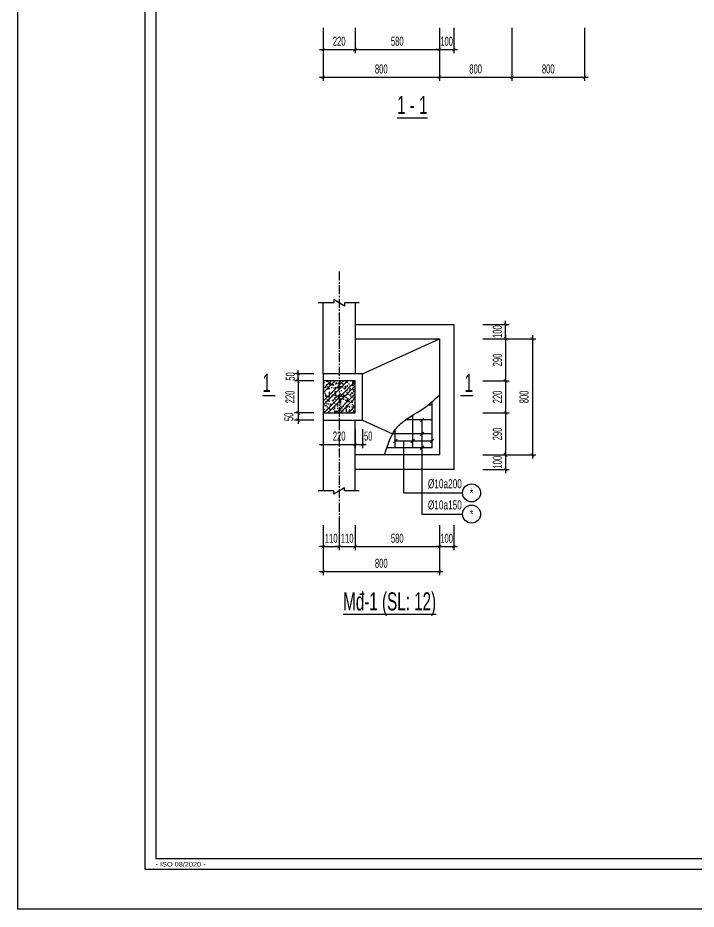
# Model space of a CAD drawing. Extents: x 195594 to 457145, y -254194 to -165094.
# Drawn here: x 330995 to 359030, y -254194 to -217334 of the extents above; entities that cross this region are included whole.
import ezdxf
from ezdxf.enums import TextEntityAlignment as Align

# ---------------------------------------------------------------- set-up
doc = ezdxf.new("R2010")
doc.units = 0
doc.header["$LTSCALE"] = 0.5
doc.header["$MEASUREMENT"] = 0
doc.linetypes.add('CENTER2', pattern=[1.125, 0.75, -0.125, 0.125, -0.125])
doc.layers.get('0').update_dxf_attribs({"linetype": 'CONTINUOUS'})
doc.layers.get('Defpoints').update_dxf_attribs({"linetype": 'CONTINUOUS'})
for name, color, linetype in [('CDC -TEXT KHUNG', 7, 'CONTINUOUS'), ('CDC-KHUNGTEN', 7, 'CONTINUOUS'), ('CDC.01.AXIS', 160, 'CENTER2'), ('CDC.02.DIM', 1, 'CONTINUOUS'), ('CDC.03.BORDER', 3, 'CONTINUOUS'), ('CDC.05.STEEL', 4, 'CONTINUOUS'), ('CDC.06.TEXT', 2, 'CONTINUOUS'), ('CDC.10.HATCH', 9, 'CONTINUOUS'), ('CDC.11.NOTE', 8, 'CONTINUOUS'), ('CDC.14.STEELNUM', 9, 'CONTINUOUS')]:
    doc.layers.add(name, color=color, linetype=linetype)
doc.layers.add('Hatch1', color=250, linetype='CONTINUOUS', lineweight=5)
doc.layers.add('Tpl_Bound', color=1, linetype='CONTINUOUS', plot=False)
doc.styles.add('ARIAL', font='arial.ttf', dxfattribs={"width": 0.6})
doc.styles.add('KT CDC', font='arial.ttf', dxfattribs={"width": 0.85, "height": 200})
doc.styles.add('ROMANS', font='arial.ttf', dxfattribs={"width": 0.55})
doc.dimstyles.new('150X25', dxfattribs={"dimscale": 150, "dimtxt": 2.5, "dimasz": 1, "dimexe": 1, "dimexo": 0, "dimgap": 1, "dimtad": 1, "dimdec": 0, "dimlfac": 0.166667, "dimdsep": 46, "dimtxsty": 'ARIAL', "dimblk": 'ARCHTICK', "dimcen": 1, "dimdle": 1, "dimclrd": 1, "dimclre": 1, "dimclrt": 2, "dimadec": 0, "dimazin": 0, "dimtfac": 0.00072, "dimtdec": 0, "dimtix": 1, "dimtmove": 2, "dimatfit": 3, "dimldrblk": 'ARCHTICK', "dimfxl": 1, "dimtolj": 1, "dimarcsym": 0})

# ---------------------------------------------------------------- blocks, each defined once
blk = doc.blocks.new('_ARCHTICK')
at = {"color": 0, "linetype": 'ByBlock', "const_width": 0.15}
blk.add_lwpolyline([(-0.5, -0.5), (0.5, 0.5)], dxfattribs=at)
blk = doc.blocks.new('*D76')
at = {"layer": 'CDC.02.DIM', "color": 1, "lineweight": -2, "transparency": 16777216}
for p, q in [((343616, -217747), (343616, -218795)), ((344936, -217747), (344936, -218795)), ((343466, -218645), (345086, -218645))]:
    blk.add_line(p, q, dxfattribs=at)
at = {"layer": 'Defpoints', "color": 0, "transparency": 16777216}
for p in [(343616, -217747), (344936, -217747), (344936, -218645)]:
    blk.add_point(p, dxfattribs=at)
at = {"layer": 'CDC.02.DIM', "color": 1, "lineweight": -2, "transparency": 16777216, "xscale": 150, "yscale": 150, "zscale": 150, "rotation": 180}
blk.add_blockref('_ARCHTICK', (343616, -218645), dxfattribs=at)
at = {"layer": 'CDC.02.DIM', "color": 1, "lineweight": -2, "transparency": 16777216, "xscale": 150, "yscale": 150, "zscale": 150}
blk.add_blockref('_ARCHTICK', (344936, -218645), dxfattribs=at)
at = {"layer": 'CDC.02.DIM', "color": 2, "transparency": 16777216, "insert": (344276, -218303), "char_height": 375, "attachment_point": 5, "style": 'ARIAL'}
blk.add_mtext('\\A1;220', dxfattribs=at)
blk = doc.blocks.new('*D77')
at = {"layer": 'CDC.02.DIM', "color": 1, "lineweight": -2, "transparency": 16777216}
for p, q in [((344936, -217747), (344936, -218795)), ((348416, -217747), (348416, -218795)), ((344786, -218645), (348566, -218645))]:
    blk.add_line(p, q, dxfattribs=at)
at = {"layer": 'Defpoints', "color": 0, "transparency": 16777216}
for p in [(344936, -217747), (348416, -217747), (348416, -218645)]:
    blk.add_point(p, dxfattribs=at)
at = {"layer": 'CDC.02.DIM', "color": 1, "lineweight": -2, "transparency": 16777216, "xscale": 150, "yscale": 150, "zscale": 150, "rotation": 180}
blk.add_blockref('_ARCHTICK', (344936, -218645), dxfattribs=at)
at = {"layer": 'CDC.02.DIM', "color": 1, "lineweight": -2, "transparency": 16777216, "xscale": 150, "yscale": 150, "zscale": 150}
blk.add_blockref('_ARCHTICK', (348416, -218645), dxfattribs=at)
at = {"layer": 'CDC.02.DIM', "color": 2, "transparency": 16777216, "insert": (346676, -218303), "char_height": 375, "attachment_point": 5, "style": 'ARIAL'}
blk.add_mtext('\\A1;580', dxfattribs=at)
blk = doc.blocks.new('*D78')
at = {"layer": 'CDC.02.DIM', "color": 1, "lineweight": -2, "transparency": 16777216}
for p, q in [((343616, -217747), (343616, -219941)), ((348416, -217747), (348416, -219941)), ((343466, -219791), (348566, -219791))]:
    blk.add_line(p, q, dxfattribs=at)
at = {"layer": 'Defpoints', "color": 0, "transparency": 16777216}
for p in [(343616, -217747), (348416, -217747), (348416, -219791)]:
    blk.add_point(p, dxfattribs=at)
at = {"layer": 'CDC.02.DIM', "color": 1, "lineweight": -2, "transparency": 16777216, "xscale": 150, "yscale": 150, "zscale": 150, "rotation": 180}
blk.add_blockref('_ARCHTICK', (343616, -219791), dxfattribs=at)
at = {"layer": 'CDC.02.DIM', "color": 1, "lineweight": -2, "transparency": 16777216, "xscale": 150, "yscale": 150, "zscale": 150}
blk.add_blockref('_ARCHTICK', (348416, -219791), dxfattribs=at)
at = {"layer": 'CDC.02.DIM', "color": 2, "transparency": 16777216, "insert": (346016, -219450), "char_height": 375, "attachment_point": 5, "style": 'ARIAL'}
blk.add_mtext('\\A1;800', dxfattribs=at)
blk = doc.blocks.new('*D81')
at = {"layer": 'CDC.02.DIM', "color": 1, "lineweight": -2, "transparency": 16777216}
for p, q in [((348416, -217747), (348416, -218795)), ((349016, -217747), (349016, -218795)), ((348416, -218645), (348266, -218645)), ((348416, -218645), (349016, -218645)), ((349016, -218645), (349166, -218645))]:
    blk.add_line(p, q, dxfattribs=at)
at = {"layer": 'Defpoints', "color": 0, "transparency": 16777216}
for p in [(348416, -217747), (349016, -217747), (349016, -218645)]:
    blk.add_point(p, dxfattribs=at)
at = {"layer": 'CDC.02.DIM', "color": 1, "lineweight": -2, "transparency": 16777216, "xscale": 150, "yscale": 150, "zscale": 150}
blk.add_blockref('_ARCHTICK', (348416, -218645), dxfattribs=at)
at = {"layer": 'CDC.02.DIM', "color": 1, "lineweight": -2, "transparency": 16777216, "xscale": 150, "yscale": 150, "zscale": 150, "rotation": 180}
blk.add_blockref('_ARCHTICK', (349016, -218645), dxfattribs=at)
at = {"layer": 'CDC.02.DIM', "color": 2, "transparency": 16777216, "insert": (348716, -218303), "char_height": 375, "attachment_point": 5, "style": 'ARIAL'}
blk.add_mtext('\\A1;100', dxfattribs=at)
blk = doc.blocks.new('*D82')
at = {"layer": 'CDC.02.DIM', "color": 1, "lineweight": -2, "transparency": 16777216}
for p, q in [((348416, -217747), (348416, -219941)), ((351416, -217747), (351416, -219941)), ((348266, -219791), (351566, -219791))]:
    blk.add_line(p, q, dxfattribs=at)
at = {"layer": 'Defpoints', "color": 0, "transparency": 16777216}
for p in [(348416, -217747), (351416, -217747), (351416, -219791)]:
    blk.add_point(p, dxfattribs=at)
at = {"layer": 'CDC.02.DIM', "color": 1, "lineweight": -2, "transparency": 16777216, "xscale": 150, "yscale": 150, "zscale": 150, "rotation": 180}
blk.add_blockref('_ARCHTICK', (348416, -219791), dxfattribs=at)
at = {"layer": 'CDC.02.DIM', "color": 1, "lineweight": -2, "transparency": 16777216, "xscale": 150, "yscale": 150, "zscale": 150}
blk.add_blockref('_ARCHTICK', (351416, -219791), dxfattribs=at)
at = {"layer": 'CDC.02.DIM', "color": 2, "transparency": 16777216, "insert": (349916, -219450), "char_height": 375, "attachment_point": 5, "style": 'ARIAL'}
blk.add_mtext('\\A1;800', dxfattribs=at)
blk = doc.blocks.new('*D83')
at = {"layer": 'CDC.02.DIM', "color": 1, "lineweight": -2, "transparency": 16777216}
for p, q in [((351416, -217747), (351416, -219941)), ((354416, -217747), (354416, -219941)), ((351266, -219791), (354566, -219791))]:
    blk.add_line(p, q, dxfattribs=at)
at = {"layer": 'Defpoints', "color": 0, "transparency": 16777216}
for p in [(351416, -217747), (354416, -217747), (354416, -219791)]:
    blk.add_point(p, dxfattribs=at)
at = {"layer": 'CDC.02.DIM', "color": 1, "lineweight": -2, "transparency": 16777216, "xscale": 150, "yscale": 150, "zscale": 150, "rotation": 180}
blk.add_blockref('_ARCHTICK', (351416, -219791), dxfattribs=at)
at = {"layer": 'CDC.02.DIM', "color": 1, "lineweight": -2, "transparency": 16777216, "xscale": 150, "yscale": 150, "zscale": 150}
blk.add_blockref('_ARCHTICK', (354416, -219791), dxfattribs=at)
at = {"layer": 'CDC.02.DIM', "color": 2, "transparency": 16777216, "insert": (352916, -219450), "char_height": 375, "attachment_point": 5, "style": 'ARIAL'}
blk.add_mtext('\\A1;800', dxfattribs=at)
blk = doc.blocks.new('*D112')
at = {"layer": 'CDC.02.DIM', "color": 1, "lineweight": -2, "transparency": 16777216}
for p, q in [((351156, -230011), (351156, -229861)), ((350214, -230011), (351306, -230011)), ((351156, -230611), (351156, -230011)), ((350214, -230611), (351306, -230611)), ((351156, -230611), (351156, -230761))]:
    blk.add_line(p, q, dxfattribs=at)
at = {"layer": 'Defpoints', "color": 0, "transparency": 16777216}
for p in [(350214, -230011), (351156, -230011), (350214, -230611)]:
    blk.add_point(p, dxfattribs=at)
at = {"layer": 'CDC.02.DIM', "color": 1, "lineweight": -2, "transparency": 16777216, "xscale": 150, "yscale": 150, "zscale": 150}
for p, rotation in [((351156, -230011), 270), ((351156, -230611), 90)]:
    blk.add_blockref('_ARCHTICK', p, dxfattribs=dict(at, rotation=rotation))
at = {"layer": 'CDC.02.DIM', "color": 2, "transparency": 16777216, "insert": (350815, -230311), "char_height": 375, "attachment_point": 5, "rotation": 90, "style": 'ARIAL'}
blk.add_mtext('\\A1;100', dxfattribs=at)
blk = doc.blocks.new('*D113')
at = {"layer": 'CDC.02.DIM', "color": 1, "lineweight": -2, "transparency": 16777216}
for p, q in [((350214, -230611), (351306, -230611)), ((351156, -230461), (351156, -232501)), ((350214, -232351), (351306, -232351))]:
    blk.add_line(p, q, dxfattribs=at)
at = {"layer": 'Defpoints', "color": 0, "transparency": 16777216}
for p in [(350214, -230611), (350214, -232351), (351156, -232351)]:
    blk.add_point(p, dxfattribs=at)
at = {"layer": 'CDC.02.DIM', "color": 1, "lineweight": -2, "transparency": 16777216, "xscale": 150, "yscale": 150, "zscale": 150}
for p, rotation in [((351156, -230611), 90), ((351156, -232351), 270)]:
    blk.add_blockref('_ARCHTICK', p, dxfattribs=dict(at, rotation=rotation))
at = {"layer": 'CDC.02.DIM', "color": 2, "transparency": 16777216, "insert": (350815, -231481), "char_height": 375, "attachment_point": 5, "rotation": 90, "style": 'ARIAL'}
blk.add_mtext('\\A1;290', dxfattribs=at)
blk = doc.blocks.new('*D114')
at = {"layer": 'CDC.02.DIM', "color": 1, "lineweight": -2, "transparency": 16777216}
for p, q in [((350214, -233671), (351306, -233671)), ((351156, -233521), (351156, -235561)), ((350214, -235411), (351306, -235411))]:
    blk.add_line(p, q, dxfattribs=at)
at = {"layer": 'Defpoints', "color": 0, "transparency": 16777216}
for p in [(350214, -233671), (350214, -235411), (351156, -235411)]:
    blk.add_point(p, dxfattribs=at)
at = {"layer": 'CDC.02.DIM', "color": 1, "lineweight": -2, "transparency": 16777216, "xscale": 150, "yscale": 150, "zscale": 150}
for p, rotation in [((351156, -233671), 90), ((351156, -235411), 270)]:
    blk.add_blockref('_ARCHTICK', p, dxfattribs=dict(at, rotation=rotation))
at = {"layer": 'CDC.02.DIM', "color": 2, "transparency": 16777216, "insert": (350815, -234541), "char_height": 375, "attachment_point": 5, "rotation": 90, "style": 'ARIAL'}
blk.add_mtext('\\A1;290', dxfattribs=at)
blk = doc.blocks.new('*D115')
at = {"layer": 'CDC.02.DIM', "color": 1, "lineweight": -2, "transparency": 16777216}
for p, q in [((350214, -235411), (351306, -235411)), ((351156, -235411), (351156, -235261)), ((351156, -235411), (351156, -236011)), ((350214, -236011), (351306, -236011)), ((351156, -236011), (351156, -236161))]:
    blk.add_line(p, q, dxfattribs=at)
at = {"layer": 'Defpoints', "color": 0, "transparency": 16777216}
for p in [(350214, -235411), (350214, -236011), (351156, -236011)]:
    blk.add_point(p, dxfattribs=at)
at = {"layer": 'CDC.02.DIM', "color": 1, "lineweight": -2, "transparency": 16777216, "xscale": 150, "yscale": 150, "zscale": 150}
for p, rotation in [((351156, -235411), 270), ((351156, -236011), 90)]:
    blk.add_blockref('_ARCHTICK', p, dxfattribs=dict(at, rotation=rotation))
at = {"layer": 'CDC.02.DIM', "color": 2, "transparency": 16777216, "insert": (350815, -235711), "char_height": 375, "attachment_point": 5, "rotation": 90, "style": 'ARIAL'}
blk.add_mtext('\\A1;100', dxfattribs=at)
blk = doc.blocks.new('*D116')
at = {"layer": 'CDC.02.DIM', "color": 1, "lineweight": -2, "transparency": 16777216}
for p, q in [((350214, -230611), (352410, -230611)), ((352260, -230461), (352260, -235561)), ((350214, -235411), (352410, -235411))]:
    blk.add_line(p, q, dxfattribs=at)
at = {"layer": 'Defpoints', "color": 0, "transparency": 16777216}
for p in [(350214, -230611), (350214, -235411), (352260, -235411)]:
    blk.add_point(p, dxfattribs=at)
at = {"layer": 'CDC.02.DIM', "color": 1, "lineweight": -2, "transparency": 16777216, "xscale": 150, "yscale": 150, "zscale": 150}
for p, rotation in [((352260, -230611), 90), ((352260, -235411), 270)]:
    blk.add_blockref('_ARCHTICK', p, dxfattribs=dict(at, rotation=rotation))
at = {"layer": 'CDC.02.DIM', "color": 2, "transparency": 16777216, "insert": (351918, -233011), "char_height": 375, "attachment_point": 5, "rotation": 90, "style": 'ARIAL'}
blk.add_mtext('\\A1;800', dxfattribs=at)
blk = doc.blocks.new('*D117')
at = {"layer": 'CDC.02.DIM', "color": 1, "lineweight": -2, "transparency": 16777216}
for p, q in [((343616, -238317), (343616, -239351)), ((344276, -238317), (344276, -239351)), ((343616, -239201), (343466, -239201)), ((343616, -239201), (344276, -239201)), ((344276, -239201), (344426, -239201))]:
    blk.add_line(p, q, dxfattribs=at)
at = {"layer": 'Defpoints', "color": 0, "transparency": 16777216}
for p in [(343616, -238317), (344276, -238317), (344276, -239201)]:
    blk.add_point(p, dxfattribs=at)
at = {"layer": 'CDC.02.DIM', "color": 1, "lineweight": -2, "transparency": 16777216, "xscale": 150, "yscale": 150, "zscale": 150}
blk.add_blockref('_ARCHTICK', (343616, -239201), dxfattribs=at)
at = {"layer": 'CDC.02.DIM', "color": 1, "lineweight": -2, "transparency": 16777216, "xscale": 150, "yscale": 150, "zscale": 150, "rotation": 180}
blk.add_blockref('_ARCHTICK', (344276, -239201), dxfattribs=at)
at = {"layer": 'CDC.02.DIM', "color": 2, "transparency": 16777216, "insert": (343946, -238859), "char_height": 375, "attachment_point": 5, "style": 'ARIAL'}
blk.add_mtext('\\A1;110', dxfattribs=at)
blk = doc.blocks.new('*D118')
at = {"layer": 'CDC.02.DIM', "color": 1, "lineweight": -2, "transparency": 16777216}
for p, q in [((344276, -238317), (344276, -239351)), ((344936, -238317), (344936, -239351)), ((344276, -239201), (344126, -239201)), ((344276, -239201), (344936, -239201)), ((344936, -239201), (345086, -239201))]:
    blk.add_line(p, q, dxfattribs=at)
at = {"layer": 'Defpoints', "color": 0, "transparency": 16777216}
for p in [(344276, -238317), (344936, -238317), (344936, -239201)]:
    blk.add_point(p, dxfattribs=at)
at = {"layer": 'CDC.02.DIM', "color": 1, "lineweight": -2, "transparency": 16777216, "xscale": 150, "yscale": 150, "zscale": 150}
blk.add_blockref('_ARCHTICK', (344276, -239201), dxfattribs=at)
at = {"layer": 'CDC.02.DIM', "color": 1, "lineweight": -2, "transparency": 16777216, "xscale": 150, "yscale": 150, "zscale": 150, "rotation": 180}
blk.add_blockref('_ARCHTICK', (344936, -239201), dxfattribs=at)
at = {"layer": 'CDC.02.DIM', "color": 2, "transparency": 16777216, "insert": (344606, -238859), "char_height": 375, "attachment_point": 5, "style": 'ARIAL'}
blk.add_mtext('\\A1;110', dxfattribs=at)
blk = doc.blocks.new('*D119')
at = {"layer": 'CDC.02.DIM', "color": 1, "lineweight": -2, "transparency": 16777216}
for p, q in [((344936, -238317), (344936, -239351)), ((348416, -238317), (348416, -239351)), ((344786, -239201), (348566, -239201))]:
    blk.add_line(p, q, dxfattribs=at)
at = {"layer": 'Defpoints', "color": 0, "transparency": 16777216}
for p in [(344936, -238317), (348416, -238317), (348416, -239201)]:
    blk.add_point(p, dxfattribs=at)
at = {"layer": 'CDC.02.DIM', "color": 1, "lineweight": -2, "transparency": 16777216, "xscale": 150, "yscale": 150, "zscale": 150, "rotation": 180}
blk.add_blockref('_ARCHTICK', (344936, -239201), dxfattribs=at)
at = {"layer": 'CDC.02.DIM', "color": 1, "lineweight": -2, "transparency": 16777216, "xscale": 150, "yscale": 150, "zscale": 150}
blk.add_blockref('_ARCHTICK', (348416, -239201), dxfattribs=at)
at = {"layer": 'CDC.02.DIM', "color": 2, "transparency": 16777216, "insert": (346676, -238859), "char_height": 375, "attachment_point": 5, "style": 'ARIAL'}
blk.add_mtext('\\A1;580', dxfattribs=at)
blk = doc.blocks.new('*D120')
at = {"layer": 'CDC.02.DIM', "color": 1, "lineweight": -2, "transparency": 16777216}
for p, q in [((343616, -238317), (343616, -240383)), ((348416, -238317), (348416, -240383)), ((343466, -240233), (348566, -240233))]:
    blk.add_line(p, q, dxfattribs=at)
at = {"layer": 'Defpoints', "color": 0, "transparency": 16777216}
for p in [(343616, -238317), (348416, -238317), (348416, -240233)]:
    blk.add_point(p, dxfattribs=at)
at = {"layer": 'CDC.02.DIM', "color": 1, "lineweight": -2, "transparency": 16777216, "xscale": 150, "yscale": 150, "zscale": 150, "rotation": 180}
blk.add_blockref('_ARCHTICK', (343616, -240233), dxfattribs=at)
at = {"layer": 'CDC.02.DIM', "color": 1, "lineweight": -2, "transparency": 16777216, "xscale": 150, "yscale": 150, "zscale": 150}
blk.add_blockref('_ARCHTICK', (348416, -240233), dxfattribs=at)
at = {"layer": 'CDC.02.DIM', "color": 2, "transparency": 16777216, "insert": (346016, -239892), "char_height": 375, "attachment_point": 5, "style": 'ARIAL'}
blk.add_mtext('\\A1;800', dxfattribs=at)
blk = doc.blocks.new('*D121')
at = {"layer": 'CDC.02.DIM', "color": 1, "lineweight": -2, "transparency": 16777216}
for p, q in [((348416, -238317), (348416, -239351)), ((349016, -238317), (349016, -239351)), ((348416, -239201), (348266, -239201)), ((348416, -239201), (349016, -239201)), ((349016, -239201), (349166, -239201))]:
    blk.add_line(p, q, dxfattribs=at)
at = {"layer": 'Defpoints', "color": 0, "transparency": 16777216}
for p in [(348416, -238317), (349016, -238317), (349016, -239201)]:
    blk.add_point(p, dxfattribs=at)
at = {"layer": 'CDC.02.DIM', "color": 1, "lineweight": -2, "transparency": 16777216, "xscale": 150, "yscale": 150, "zscale": 150}
blk.add_blockref('_ARCHTICK', (348416, -239201), dxfattribs=at)
at = {"layer": 'CDC.02.DIM', "color": 1, "lineweight": -2, "transparency": 16777216, "xscale": 150, "yscale": 150, "zscale": 150, "rotation": 180}
blk.add_blockref('_ARCHTICK', (349016, -239201), dxfattribs=at)
at = {"layer": 'CDC.02.DIM', "color": 2, "transparency": 16777216, "insert": (348716, -238859), "char_height": 375, "attachment_point": 5, "style": 'ARIAL'}
blk.add_mtext('\\A1;100', dxfattribs=at)
blk = doc.blocks.new('*D122')
at = {"layer": 'CDC.02.DIM', "color": 1, "lineweight": -2, "transparency": 16777216}
for p, q in [((343616, -234339), (343616, -235123)), ((344936, -234339), (344936, -235123)), ((343466, -234973), (345086, -234973))]:
    blk.add_line(p, q, dxfattribs=at)
at = {"layer": 'Defpoints', "color": 0, "transparency": 16777216}
for p in [(343616, -234339), (344936, -234339), (344936, -234973)]:
    blk.add_point(p, dxfattribs=at)
at = {"layer": 'CDC.02.DIM', "color": 1, "lineweight": -2, "transparency": 16777216, "xscale": 150, "yscale": 150, "zscale": 150, "rotation": 180}
blk.add_blockref('_ARCHTICK', (343616, -234973), dxfattribs=at)
at = {"layer": 'CDC.02.DIM', "color": 1, "lineweight": -2, "transparency": 16777216, "xscale": 150, "yscale": 150, "zscale": 150}
blk.add_blockref('_ARCHTICK', (344936, -234973), dxfattribs=at)
at = {"layer": 'CDC.02.DIM', "color": 2, "transparency": 16777216, "insert": (344276, -234631), "char_height": 375, "attachment_point": 5, "style": 'ARIAL'}
blk.add_mtext('\\A1;220', dxfattribs=at)
blk = doc.blocks.new('*D123')
at = {"layer": 'CDC.02.DIM', "color": 1, "lineweight": -2, "transparency": 16777216}
for p, q in [((344936, -234339), (344936, -235123)), ((345236, -234339), (345236, -235123)), ((344786, -234973), (345386, -234973))]:
    blk.add_line(p, q, dxfattribs=at)
at = {"layer": 'Defpoints', "color": 0, "transparency": 16777216}
for p in [(344936, -234339), (345236, -234339), (345236, -234973)]:
    blk.add_point(p, dxfattribs=at)
at = {"layer": 'CDC.02.DIM', "color": 1, "lineweight": -2, "transparency": 16777216, "xscale": 150, "yscale": 150, "zscale": 150, "rotation": 180}
blk.add_blockref('_ARCHTICK', (344936, -234973), dxfattribs=at)
at = {"layer": 'CDC.02.DIM', "color": 1, "lineweight": -2, "transparency": 16777216, "xscale": 150, "yscale": 150, "zscale": 150}
blk.add_blockref('_ARCHTICK', (345236, -234973), dxfattribs=at)
at = {"layer": 'CDC.02.DIM', "color": 2, "transparency": 16777216, "insert": (345476, -234631), "char_height": 375, "attachment_point": 5, "style": 'ARIAL'}
blk.add_mtext('\\A1;50', dxfattribs=at)
blk = doc.blocks.new('*D124')
at = {"layer": 'CDC.02.DIM', "color": 1, "lineweight": -2, "transparency": 16777216}
for p, q in [((351156, -232201), (351156, -233821)), ((350214, -232351), (351306, -232351)), ((350214, -233671), (351306, -233671))]:
    blk.add_line(p, q, dxfattribs=at)
at = {"layer": 'Defpoints', "color": 0, "transparency": 16777216}
for p in [(350214, -232351), (350214, -233671), (351156, -233671)]:
    blk.add_point(p, dxfattribs=at)
at = {"layer": 'CDC.02.DIM', "color": 1, "lineweight": -2, "transparency": 16777216, "xscale": 150, "yscale": 150, "zscale": 150}
for p, rotation in [((351156, -232351), 90), ((351156, -233671), 270)]:
    blk.add_blockref('_ARCHTICK', p, dxfattribs=dict(at, rotation=rotation))
at = {"layer": 'CDC.02.DIM', "color": 2, "transparency": 16777216, "insert": (350815, -233011), "char_height": 375, "attachment_point": 5, "rotation": 90, "style": 'ARIAL'}
blk.add_mtext('\\A1;220', dxfattribs=at)
blk = doc.blocks.new('*D125')
at = {"layer": 'CDC.02.DIM', "color": 1, "lineweight": -2, "transparency": 16777216}
for p, q in [((342582, -232201), (342582, -233821)), ((343235, -232351), (342432, -232351)), ((343235, -233671), (342432, -233671))]:
    blk.add_line(p, q, dxfattribs=at)
at = {"layer": 'Defpoints', "color": 0, "transparency": 16777216}
for p in [(343235, -232351), (342582, -233671), (343235, -233671)]:
    blk.add_point(p, dxfattribs=at)
at = {"layer": 'CDC.02.DIM', "color": 1, "lineweight": -2, "transparency": 16777216, "xscale": 150, "yscale": 150, "zscale": 150}
for p, rotation in [((342582, -232351), 90), ((342582, -233671), 270)]:
    blk.add_blockref('_ARCHTICK', p, dxfattribs=dict(at, rotation=rotation))
at = {"layer": 'CDC.02.DIM', "color": 2, "transparency": 16777216, "insert": (342241, -233011), "char_height": 375, "attachment_point": 5, "rotation": 90, "style": 'ARIAL'}
blk.add_mtext('\\A1;220', dxfattribs=at)
blk = doc.blocks.new('*D126')
at = {"layer": 'CDC.02.DIM', "color": 1, "lineweight": -2, "transparency": 16777216}
for p, q in [((343235, -233671), (342432, -233671)), ((342582, -233521), (342582, -234121)), ((343235, -233971), (342432, -233971))]:
    blk.add_line(p, q, dxfattribs=at)
at = {"layer": 'Defpoints', "color": 0, "transparency": 16777216}
for p in [(343235, -233671), (342582, -233971), (343235, -233971)]:
    blk.add_point(p, dxfattribs=at)
at = {"layer": 'CDC.02.DIM', "color": 1, "lineweight": -2, "transparency": 16777216, "xscale": 150, "yscale": 150, "zscale": 150}
for p, rotation in [((342582, -233671), 90), ((342582, -233971), 270)]:
    blk.add_blockref('_ARCHTICK', p, dxfattribs=dict(at, rotation=rotation))
at = {"layer": 'CDC.02.DIM', "color": 2, "transparency": 16777216, "insert": (342197, -233835), "char_height": 375, "attachment_point": 5, "rotation": 90, "style": 'ARIAL'}
blk.add_mtext('\\A1;50', dxfattribs=at)
blk = doc.blocks.new('*D127')
at = {"layer": 'CDC.02.DIM', "color": 1, "lineweight": -2, "transparency": 16777216}
for p, q in [((343235, -232051), (342432, -232051)), ((342582, -232051), (342582, -231901)), ((342582, -232351), (342582, -232051)), ((343235, -232351), (342432, -232351)), ((342582, -232351), (342582, -232501))]:
    blk.add_line(p, q, dxfattribs=at)
at = {"layer": 'Defpoints', "color": 0, "transparency": 16777216}
for p in [(342582, -232051), (343235, -232051), (343235, -232351)]:
    blk.add_point(p, dxfattribs=at)
at = {"layer": 'CDC.02.DIM', "color": 1, "lineweight": -2, "transparency": 16777216, "xscale": 150, "yscale": 150, "zscale": 150}
for p, rotation in [((342582, -232051), 270), ((342582, -232351), 90)]:
    blk.add_blockref('_ARCHTICK', p, dxfattribs=dict(at, rotation=rotation))
at = {"layer": 'CDC.02.DIM', "color": 2, "transparency": 16777216, "insert": (342256, -232164), "char_height": 375, "attachment_point": 5, "rotation": 90, "style": 'ARIAL'}
blk.add_mtext('\\A1;50', dxfattribs=at)
blk = doc.blocks.new('_Oblique')
at = {"color": 0, "lineweight": -2}
blk.add_line((-0.5, -0.5), (0.5, 0.5), dxfattribs=at)
blk = doc.blocks.new('Khung tên chuẩn')
at = {"layer": 'CDC-KHUNGTEN'}
blk.add_lwpolyline([(30654, -246309), (30654, -189709), (-40446, -189709), (-40446, -246309)], close=True, dxfattribs=at)
at = {"layer": 'CDC.10.HATCH', "color": 8}
blk.add_lwpolyline([(-40746, -246609), (38754, -246609), (38754, -189409), (-40746, -189409)], close=True, dxfattribs=at)
at = {"layer": 'Defpoints', "color": 1}
blk.add_lwpolyline([(-44246, -247709), (-44246, -188309), (39854, -188309), (39854, -247709), (-44246, -247709)], close=True, dxfattribs=at)
at = {"layer": 'CDC -TEXT KHUNG', "color": 6, "style": 'KT CDC', "width": 1.15}
blk.add_text('- ISO 08/2020 -', height=125.69, dxfattribs=at).set_placement((-40452, -246532))

msp = doc.modelspace()

# ---------------------------------------------------------------- hatches: boundary and pattern name
at = {"layer": 'CDC.10.HATCH'}
h = msp.add_hatch(dxfattribs=at)
h.set_pattern_fill('BETONG', color=256, scale=48, style=0, pattern_type=2)
h.set_pattern_definition([(45, (-9685394.95, -1712089.1), (-254.558441, 254.558441), []), (45, (-9685225.24, -1712089.1), (-254.558441, 254.558441), []), (50, (-9685394.95, -1712089.1), (344.284888, -30.121025), [36, -396]), (355, (-9685394.95, -1712089.1), (-66.60064, 361.052224), [28.8, -316.8]), (100.4514, (-9685366.26, -1712091.6), (277.684503, 330.93098), [30.595291, -336.548214]), (46.1842, (-9685394.95, -1711993.1), (512.275703, -79.449127), [54, -594]), (96.6356, (-9685352.26, -1711999.7), (448.638099, 467.576578), [45.892938, -504.82224]), (351.1842, (-9685394.95, -1711993.1), (448.637734, 467.576928), [43.2, -475.2]), (21, (-9685346.95, -1712017.1), (286.515385, -193.2570675), [36, -396]), (326, (-9685346.95, -1712017.1), (116.791359, 348.072022), [28.8, -316.8]), (71.4514, (-9685323.07, -1712033.2), (403.306862, 154.814638), [30.595291, -336.548214]), (37.5, (-9685394.95, -1712089.1), (5.8367306, 159.7890498), [0, -312.96, 0, -321.6, 0, -318]), (7.5, (-9685394.95, -1712089.1), (126.273378, 189.3176217), [0, -183.36, 0, -305.76, 0, -121.2]), (327.5, (-9685501.99, -1712089.1), (256.2347694, -10.8263384), [0, -120, 0, -374.4, 0, -496.8]), (317.5, (-9685549.99, -1712089.1), (279.9293613, 48.0503915), [0, -156, 0, -248.64, 0, -352.8])])
h.paths.add_polyline_path([(344936.4, -232351), (343616.4, -232351), (343616.4, -233011), (344936.4, -233011)])
h.paths.add_polyline_path([(344936.4, -233011), (343616.4, -233011), (343616.4, -233671), (344936.4, -233671)])

# ---------------------------------------------------------------- linework, layer by layer
at = {"layer": 'CDC.01.AXIS', "ltscale": 1000}
msp.add_line((344276.4, -227828), (344276.4, -238317.1), dxfattribs=at)
at = {"layer": 'CDC.03.BORDER'}
for p, q in [((343616.4, -232051), (343616.4, -229123.6)), ((344936.4, -229123.6), (344936.4, -232051)), ((345236.4, -232051), (348416.4, -230611)), ((345236.4, -232051), (343616.4, -232051)), ((343616.4, -232051), (343616.4, -233971)), ((345236.4, -233971), (345236.4, -232051)), ((343616.4, -233971), (343616.4, -236898.3)), ((343616.4, -233971), (345236.4, -233971)), ((344936.4, -236898.3), (344936.4, -233971)), ((345236.4, -233971), (346484.6, -234536.2))]:
    msp.add_line(p, q, dxfattribs=at)
for points in [[(344936.4, -230611), (348416.4, -230611), (348416.4, -233671)], [(348416.4, -233671), (348416.4, -235411), (344936.4, -235411)]]:
    msp.add_lwpolyline(points, dxfattribs=at)
msp.add_lwpolyline([(343616.4, -232351), (343616.4, -233671), (344936.4, -233671), (344936.4, -232351)], close=True, dxfattribs=at)
at = {"layer": 'CDC.05.STEEL'}
for p, q in [((348116.4, -235111), (348116.4, -233209.1)), ((348116.4, -233348.3), (347947.8, -233348.3)), ((348116.4, -233960.8), (347007, -233960.8)), ((347318.2, -235111), (347318.2, -233761.2)), ((346596.5, -235111), (346596.5, -234357.2)), ((348116.4, -234542.7), (346481.1, -234542.7)), ((348116.4, -235111), (346245.3, -235111))]:
    msp.add_line(p, q, dxfattribs=at)
at = {"layer": 'CDC.11.NOTE'}
for p, q in [((347695.3, -233960.8), (347695.3, -237855.5)), ((346596.5, -234831.7), (348116.4, -234831.7)), ((346927.4, -234831.7), (346927.4, -236978.3)), ((346927.4, -236978.3), (349375.1, -236978.3)), ((347695.3, -237855.5), (349375.1, -237855.5))]:
    msp.add_line(p, q, dxfattribs=at)
for points in [[(345102.1, -229123.6), (344499.2, -229123.6), (344499.2, -229258.6), (344049.2, -228988.6), (344049.2, -229123.6), (343412.7, -229123.6)], [(344936.4, -230011), (349016.4, -230011), (349016.4, -233671)], [(349016.4, -233671), (349016.4, -236011), (344936.4, -236011)], [(345102.1, -236898.3), (344499.2, -236898.3), (344499.2, -236763.3), (344049.2, -237033.3), (344049.2, -236898.3), (343412.7, -236898.3)]]:
    msp.add_lwpolyline(points, dxfattribs=at)
msp.add_spline([(346150, -235411), (346708.1, -234218.5), (347770.4, -233479.9), (348416.4, -232939.4)], degree=3, dxfattribs=at)
at = {"layer": 'CDC.14.STEELNUM'}
for centre in [(349747.1, -236978.3), (349747.1, -237855.5)]:
    msp.add_circle(centre, 372, dxfattribs=at)
at = {"layer": 'Tpl_Bound', "color": 1}
msp.add_lwpolyline([(330994.7, -254193.8), (330994.7, -165093.8), (457144.7, -165093.8), (457144.7, -254193.8)], close=True, dxfattribs=at)

# ---------------------------------------------------------------- block references
at = {"layer": 'CDC.02.DIM', "xscale": 150, "yscale": 150, "zscale": 150, "rotation": 180}
for p in [(347695.3, -233960.8), (347695.3, -234542.7), (347695.3, -235111)]:
    msp.add_blockref('_Oblique', p, dxfattribs=at)
at = {"layer": 'CDC.02.DIM', "xscale": 150, "yscale": 150, "zscale": 150}
for p in [(346596.5, -234831.7), (347318.2, -234831.7), (348116.4, -234831.7)]:
    msp.add_blockref('_Oblique', p, dxfattribs=at)
at = {"layer": 'Hatch1', "xscale": 1.5000000007567, "yscale": 1.5000000007567, "zscale": 1.5000000007567}
msp.add_blockref('Khung tên chuẩn', (397363.5, 117369.1), dxfattribs=at)

# ---------------------------------------------------------------- texts
at = {"layer": 'CDC.06.TEXT', "style": 'ARIAL', "width": 0.6}
for s, p in [('%%U1 - 1', (347296.7, -220939.4)), ('%%U1 ', (341366.3, -232430.1)), ('%%U 1', (349548.9, -232430.1)), ('%%UMđ-1 (SL: 12)', (346360.9, -241557.9))]:
    msp.add_text(s, height=750, dxfattribs=at).set_placement(p, align=Align.MIDDLE)
at = {"layer": 'CDC.06.TEXT', "style": 'ROMANS', "width": 0.65}
for s, p in [('%%C10a200', (347943, -236600.3)), ('%%C10a150', (347943, -237477.5))]:
    msp.add_text(s, height=375, dxfattribs=at).set_placement(p, align=Align.MIDDLE_LEFT)
at = {"layer": 'CDC.14.STEELNUM', "style": 'ROMANS', "width": 0.65}
for p in [(349747.1, -236978.3), (349747.1, -237855.5)]:
    msp.add_text('*', height=375, dxfattribs=at).set_placement(p, align=Align.MIDDLE)

# ---------------------------------------------------------------- dimensions: what is measured, and where the dimension line sits
at = {"layer": 'CDC.02.DIM'}
for base, p1, p2, picture, middle in [((344936.4, -218644.7), (343616.4, -217746.7), (344936.4, -217746.7), '*D76', (344276.4, -218303.2)), ((348416.4, -219791.3), (343616.4, -217746.7), (348416.4, -217746.7), '*D78', (346016.4, -219449.8)), ((348416.4, -218644.7), (344936.4, -217746.7), (348416.4, -217746.7), '*D77', (346676.4, -218303.2)), ((349016.4, -218644.7), (348416.4, -217746.7), (349016.4, -217746.7), '*D81', (348716.4, -218303.2))]:
    dim = msp.add_linear_dim(base=base, p1=p1, p2=p2, dimstyle='150X25', dxfattribs=at)
    dim.commit()
    dim.dimension.update_dxf_attribs({"geometry": picture, "text_midpoint": middle})
for base, p1, p2, picture, middle in [((351416.4, -219791.3), (348416.4, -217746.7), (351416.4, -217746.7), '*D82', (349916.4, -219449.8)), ((354416.4, -219791.3), (351416.4, -217746.7), (354416.4, -217746.7), '*D83', (352916.4, -219449.8))]:
    dim = msp.add_linear_dim(base=base, p1=p1, p2=p2, text='800', dimstyle='150X25', dxfattribs=at)
    dim.commit()
    dim.dimension.update_dxf_attribs({"geometry": picture, "text_midpoint": middle})
for base, p1, p2, angle, picture, middle in [((351156, -230011), (350213.5, -230611), (350213.5, -230011), 270, '*D112', (350814.5, -230311)), ((351156, -232351), (350213.5, -230611), (350213.5, -232351), 270, '*D113', (350814.5, -231481)), ((352259.8, -235411), (350213.5, -230611), (350213.5, -235411), 270, '*D116', (351918.3, -233011)), ((342582.5, -233671), (343234.8, -232351), (343234.8, -233671), 270, '*D125', (342241, -233011)), ((351156, -233671), (350213.5, -232351), (350213.5, -233671), 270, '*D124', (350814.5, -233011)), ((351156, -235411), (350213.5, -233671), (350213.5, -235411), 270, '*D114', (350814.5, -234541)), ((344936.4, -234972.8), (343616.4, -234339.1), (344936.4, -234339.1), 180, '*D122', (344276.4, -234631.4)), ((351156, -236011), (350213.5, -235411), (350213.5, -236011), 270, '*D115', (350814.5, -235711)), ((344276.4, -239200.7), (343616.4, -238317.1), (344276.4, -238317.1), 180, '*D117', (343946.4, -238859.2)), ((348416.4, -240233.1), (343616.4, -238317.1), (348416.4, -238317.1), 180, '*D120', (346016.4, -239891.6)), ((344936.4, -239200.7), (344276.4, -238317.1), (344936.4, -238317.1), 180, '*D118', (344606.4, -238859.2)), ((348416.4, -239200.7), (344936.4, -238317.1), (348416.4, -238317.1), 180, '*D119', (346676.4, -238859.2)), ((349016.4, -239200.7), (348416.4, -238317.1), (349016.4, -238317.1), 180, '*D121', (348716.4, -238859.2))]:
    dim = msp.add_linear_dim(base=base, p1=p1, p2=p2, angle=angle, dimstyle='150X25', dxfattribs=at)
    dim.commit()
    dim.dimension.update_dxf_attribs({"geometry": picture, "text_midpoint": middle})
for base, p1, p2, angle, picture, middle in [((342582.5, -232051), (343234.8, -232351), (343234.8, -232051), 270, '*D127', (342256.1, -232163.9)), ((342582.5, -233971), (343234.8, -233671), (343234.8, -233971), 270, '*D126', (342196.9, -233835.4)), ((345236.4, -234972.8), (344936.4, -234339.1), (345236.4, -234339.1), 180, '*D123', (345475.7, -234631.4))]:
    dim = msp.add_linear_dim(base=base, p1=p1, p2=p2, angle=angle, dimstyle='150X25', dxfattribs=at)
    dim.commit()
    dim.dimension.update_dxf_attribs({"geometry": picture, "text_midpoint": middle, "dimtype": 160})

doc.saveas('drawing.dxf')
